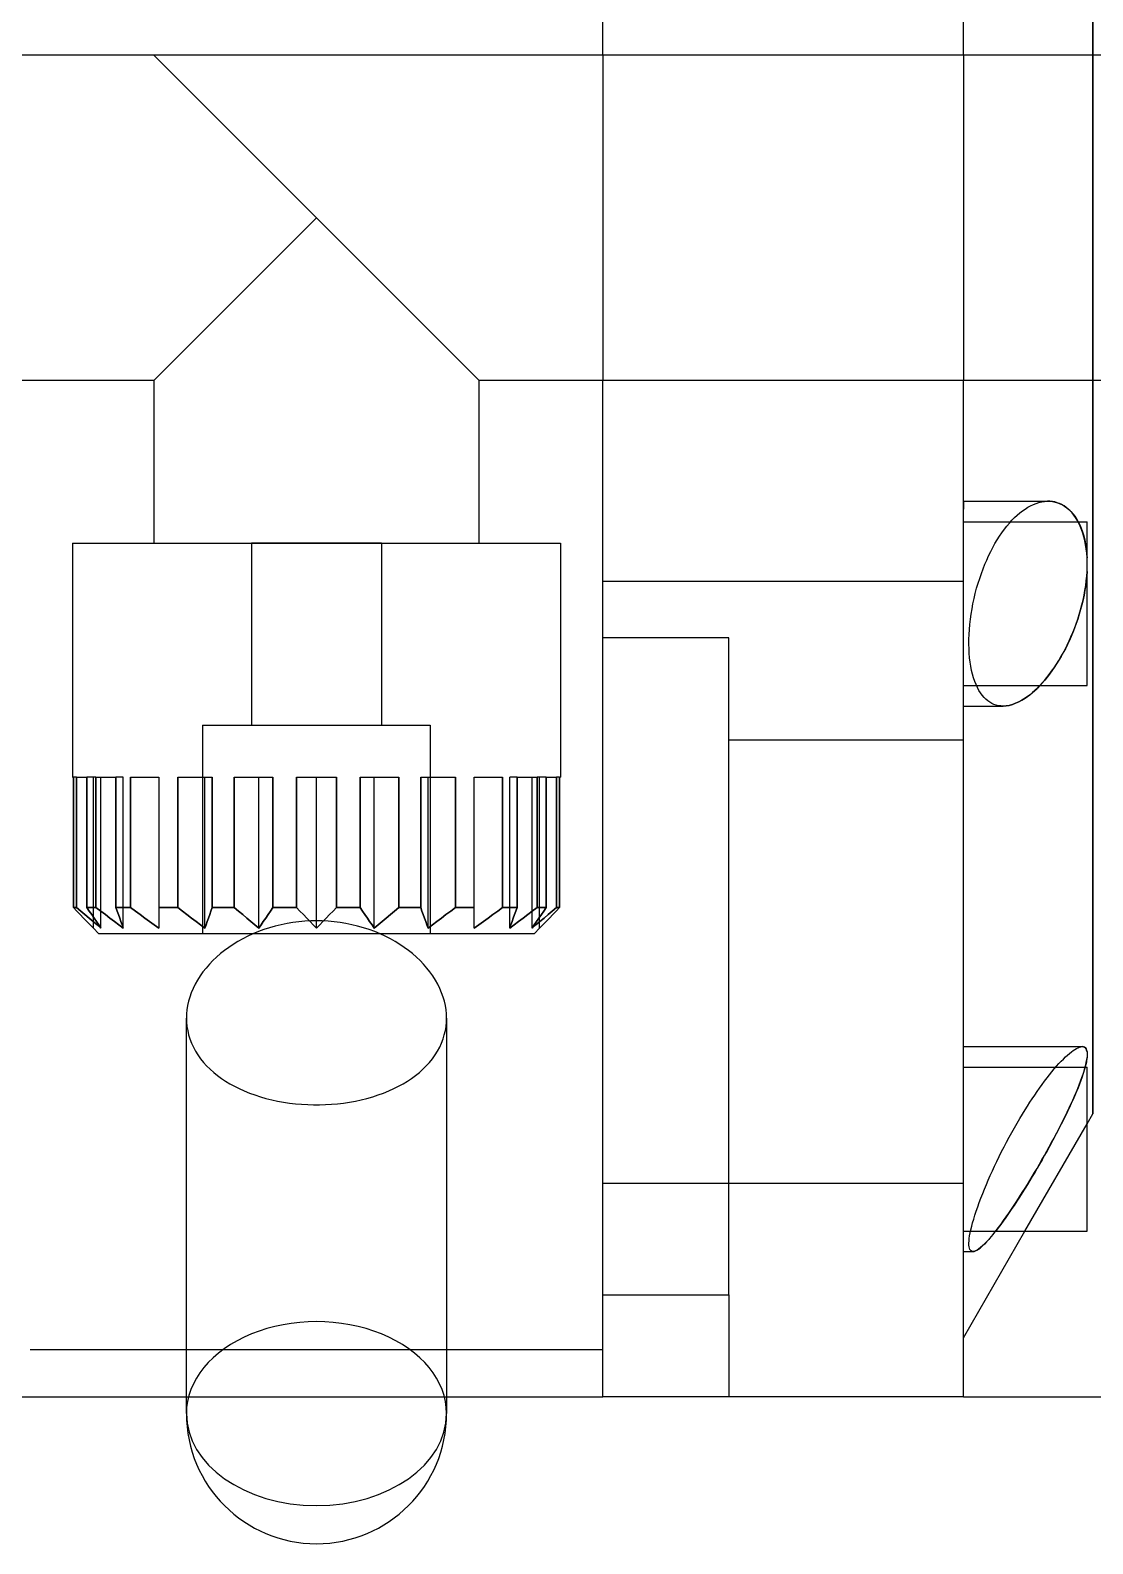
# Model space of a CAD drawing. Header units: millimetres. Extents: x -82 to 282, y -45 to 200.
# Drawn here: x 72.1 to 175.8, y -44.5 to 103.3 of the extents above; entities that cross this region are included whole.
import ezdxf

# ---------------------------------------------------------------- set-up
doc = ezdxf.new("R2010")
doc.units = ezdxf.units.MM
doc.layers.add('MAIN-1', color=7, linetype='Continuous')
doc.layers.add('MAIN-2', color=7, linetype='Continuous')

msp = doc.modelspace()

# ---------------------------------------------------------------- linework, layer by layer
at = {"layer": 'MAIN-1'}
for p, q in [((127.95, 100.81), (127.95, 200.03)), ((163.16, 100.81), (163.16, 200.03)), ((175.78, 100.81), (175.78, 172.4)), ((233.7, 100.81), (-33.67, 100.81)), ((84.14, 69.06), (100.01, 84.93)), ((100.01, 84.93), (115.89, 69.06)), ((84.14, 69.06), (-33.67, 69.06)), ((84.14, 69.06), (84.14, 53.18)), ((115.89, 53.18), (115.89, 69.06)), ((233.7, 69.06), (115.89, 69.06)), ((127.95, -30.16), (127.95, 69.06)), ((163.16, -30.16), (163.16, 69.06)), ((175.78, -2.54), (175.78, 69.06)), ((168.67, 56.13), (168.92, 56.33)), ((168.92, 56.33), (169.18, 56.51)), ((169.18, 56.51), (169.45, 56.68)), ((169.45, 56.68), (169.72, 56.83)), ((169.72, 56.83), (169.99, 56.96)), ((169.99, 56.96), (170.26, 57.06)), ((170.26, 57.06), (170.53, 57.15)), ((170.53, 57.15), (170.81, 57.21)), ((170.81, 57.21), (171.09, 57.25)), ((171.09, 57.25), (171.36, 57.27)), ((171.36, 57.27), (171.62, 57.27)), ((171.62, 57.27), (171.87, 57.24)), ((171.87, 57.24), (172.11, 57.19)), ((172.11, 57.19), (172.35, 57.12)), ((172.35, 57.12), (172.59, 57.03)), ((172.59, 57.03), (172.82, 56.91)), ((172.82, 56.91), (173.04, 56.78)), ((173.04, 56.78), (173.26, 56.63)), ((173.26, 56.63), (173.46, 56.45)), ((173.46, 56.45), (173.65, 56.26)), ((173.65, 56.26), (173.84, 56.05)), ((167.16, 54.53), (167.4, 54.85)), ((167.4, 54.85), (167.65, 55.14)), ((167.65, 55.14), (167.9, 55.42)), ((167.77, 55.27), (175.23, 55.27)), ((167.9, 55.42), (168.16, 55.67)), ((168.16, 55.67), (168.41, 55.91)), ((168.41, 55.91), (168.67, 56.13)), ((173.84, 56.05), (174.02, 55.82)), ((174.02, 55.82), (174.19, 55.56)), ((174.19, 55.56), (174.35, 55.27)), ((175.23, 54.67), (175.23, 55.27)), ((166.24, 53.13), (166.46, 53.5)), ((166.46, 53.5), (166.69, 53.86)), ((166.69, 53.86), (166.92, 54.2)), ((166.92, 54.2), (167.16, 54.53)), ((175.23, 39.27), (175.23, 54.67)), ((76.2, 53.18), (100.01, 53.18)), ((76.2, 53.18), (76.2, 30.32)), ((100.01, 53.18), (123.82, 53.18)), ((123.82, 53.18), (123.82, 30.32)), ((165.43, 51.53), (165.62, 51.95)), ((165.62, 51.95), (165.82, 52.35)), ((165.82, 52.35), (166.02, 52.74)), ((166.02, 52.74), (166.24, 53.13)), ((164.91, 50.21), (165.08, 50.67)), ((165.08, 50.67), (165.25, 51.11)), ((165.25, 51.11), (165.43, 51.53)), ((164.32, 48.27), (164.45, 48.77)), ((164.45, 48.77), (164.6, 49.26)), ((164.6, 49.26), (164.75, 49.74)), ((164.75, 49.74), (164.91, 50.21)), ((164.09, 47.26), (164.2, 47.77)), ((164.2, 47.77), (164.32, 48.27)), ((163.85, 45.74), (163.92, 46.24)), ((163.92, 46.24), (164, 46.75)), ((164, 46.75), (164.09, 47.26)), ((163.72, 44.26), (163.75, 44.74)), ((163.75, 44.74), (163.79, 45.24)), ((163.79, 45.24), (163.85, 45.74)), ((163.7, 43.79), (163.72, 44.26)), ((163.7, 43.32), (163.7, 43.79)), ((163.71, 42.87), (163.7, 43.32)), ((163.73, 42.43), (163.71, 42.87)), ((163.77, 41.99), (163.73, 42.43)), ((163.82, 41.57), (163.77, 41.99)), ((163.88, 41.16), (163.82, 41.57)), ((163.96, 40.76), (163.88, 41.16)), ((164.05, 40.38), (163.96, 40.76)), ((164.15, 40.02), (164.05, 40.38)), ((164.26, 39.68), (164.15, 40.02)), ((164.39, 39.37), (164.26, 39.68)), ((164.53, 39.07), (164.39, 39.37)), ((164.43, 39.27), (175.23, 39.27)), ((164.68, 38.8), (164.53, 39.07)), ((164.83, 38.55), (164.68, 38.8)), ((165, 38.32), (164.83, 38.55)), ((169.89, 38.58), (169.66, 38.38)), ((170.13, 38.79), (169.89, 38.58)), ((170.38, 39.02), (170.13, 38.79)), ((170.62, 39.27), (170.38, 39.02)), ((165.17, 38.12), (165, 38.32)), ((165.35, 37.94), (165.17, 38.12)), ((165.53, 37.78), (165.35, 37.94)), ((165.73, 37.65), (165.53, 37.78)), ((165.93, 37.53), (165.73, 37.65)), ((166.14, 37.44), (165.93, 37.53)), ((166.35, 37.37), (166.14, 37.44)), ((166.58, 37.31), (166.35, 37.37)), ((166.81, 37.28), (166.58, 37.31)), ((167.05, 37.27), (166.81, 37.28)), ((167.34, 37.29), (167.05, 37.27)), ((167.64, 37.34), (167.34, 37.29)), ((167.94, 37.42), (167.64, 37.34)), ((168.25, 37.54), (167.94, 37.42)), ((168.56, 37.68), (168.25, 37.54)), ((168.87, 37.84), (168.56, 37.68)), ((169.18, 38.03), (168.87, 37.84)), ((169.42, 38.2), (169.18, 38.03)), ((169.66, 38.38), (169.42, 38.2)), ((76.2, 30.32), (76.28, 30.32)), ((76.28, 30.32), (76.28, 17.62)), ((76.58, 17.62), (76.58, 30.32)), ((76.58, 30.32), (77.59, 30.32)), ((77.59, 30.32), (77.59, 17.62)), ((78.48, 17.62), (78.48, 30.32)), ((78.48, 30.32), (80.44, 30.32)), ((80.44, 30.32), (80.44, 17.62)), ((81.85, 17.62), (81.85, 30.32)), ((81.85, 30.32), (84.61, 30.32)), ((84.61, 30.32), (84.61, 17.62)), ((86.46, 17.62), (86.46, 30.32)), ((86.46, 30.32), (89.84, 30.32)), ((89.12, 15.59), (89.12, 30.32)), ((89.84, 30.32), (89.84, 17.62)), ((91.98, 17.62), (91.98, 30.32)), ((91.98, 30.32), (95.76, 30.32)), ((94.38, 15.59), (94.38, 30.32)), ((95.76, 30.32), (95.76, 17.62)), ((98.06, 17.62), (98.06, 30.32)), ((98.06, 30.32), (100.01, 30.32)), ((100.01, 30.32), (101.96, 30.32)), ((100.01, 15.59), (100.01, 30.32)), ((101.96, 30.32), (101.96, 17.62)), ((104.27, 17.62), (104.27, 30.32)), ((104.27, 30.32), (108.04, 30.32)), ((105.65, 15.59), (105.65, 30.32)), ((108.04, 30.32), (108.04, 17.62)), ((110.19, 17.62), (110.19, 30.32)), ((110.19, 30.32), (113.57, 30.32)), ((110.9, 15.59), (110.9, 30.32)), ((113.57, 30.32), (113.57, 17.62)), ((115.41, 17.62), (115.41, 30.32)), ((115.41, 30.32), (118.17, 30.32)), ((118.17, 30.32), (118.17, 17.62)), ((119.59, 17.62), (119.59, 30.32)), ((119.59, 30.32), (121.54, 30.32)), ((121.54, 30.32), (121.54, 17.62)), ((122.43, 17.62), (122.43, 30.32)), ((122.43, 30.32), (123.44, 30.32)), ((123.44, 30.32), (123.44, 17.62)), ((123.74, 17.62), (123.74, 30.32)), ((123.74, 30.32), (123.82, 30.32)), ((76.28, 17.62), (76.58, 17.62)), ((76.28, 17.62), (76.62, 17.26)), ((76.62, 17.26), (76.28, 17.62)), ((77, 17.26), (76.58, 17.62)), ((76.62, 17.26), (76.95, 16.91)), ((76.95, 16.91), (76.62, 17.26)), ((76.95, 16.91), (77.28, 16.56)), ((77.28, 16.56), (76.95, 16.91)), ((77.4, 16.91), (77, 17.26)), ((77.28, 16.56), (77.6, 16.23)), ((77.6, 16.23), (77.28, 16.56)), ((77.81, 16.56), (77.4, 16.91)), ((77.59, 17.62), (78.48, 17.62)), ((77.59, 17.62), (77.83, 17.26)), ((78.2, 16.23), (77.81, 16.56)), ((77.83, 17.26), (78.07, 16.91)), ((78.07, 16.91), (78.3, 16.56)), ((78.3, 16.56), (78.53, 16.23)), ((78.95, 17.26), (78.48, 17.62)), ((79.4, 16.91), (78.95, 17.26)), ((79.85, 16.56), (79.4, 16.91)), ((80.29, 16.23), (79.85, 16.56)), ((80.44, 17.62), (81.85, 17.62)), ((80.44, 17.62), (80.56, 17.26)), ((80.56, 17.26), (80.68, 16.91)), ((80.68, 16.91), (80.8, 16.56)), ((80.8, 16.56), (80.92, 16.23)), ((82.33, 17.26), (81.85, 17.62)), ((82.8, 16.91), (82.33, 17.26)), ((83.26, 16.56), (82.8, 16.91)), ((83.72, 16.23), (83.26, 16.56)), ((84.61, 17.62), (86.46, 17.62)), ((84.61, 17.62), (84.61, 17.26)), ((84.61, 17.26), (84.61, 16.91)), ((84.61, 16.91), (84.61, 16.56)), ((84.61, 16.56), (84.61, 16.23)), ((86.92, 17.26), (86.46, 17.62)), ((87.37, 16.91), (86.92, 17.26)), ((87.82, 16.56), (87.37, 16.91)), ((88.26, 16.23), (87.82, 16.56)), ((89.47, 16.56), (89.35, 16.23)), ((89.59, 16.91), (89.47, 16.56)), ((89.71, 17.26), (89.59, 16.91)), ((89.84, 17.62), (89.71, 17.26)), ((89.84, 17.62), (91.98, 17.62)), ((92.4, 17.26), (91.98, 17.62)), ((92.81, 16.91), (92.4, 17.26)), ((93.21, 16.56), (92.81, 16.91)), ((93.6, 16.23), (93.21, 16.56)), ((95.05, 16.56), (94.82, 16.23)), ((95.28, 16.91), (95.05, 16.56)), ((95.52, 17.26), (95.28, 16.91)), ((95.76, 17.62), (95.52, 17.26)), ((95.76, 17.62), (98.06, 17.62)), ((98.4, 17.26), (98.06, 17.62)), ((98.73, 16.91), (98.4, 17.26)), ((99.06, 16.56), (98.73, 16.91)), ((99.38, 16.23), (99.06, 16.56)), ((100.97, 16.56), (100.64, 16.23)), ((101.29, 16.91), (100.97, 16.56)), ((101.63, 17.26), (101.29, 16.91)), ((101.96, 17.62), (101.63, 17.26)), ((101.96, 17.62), (104.27, 17.62)), ((104.51, 17.26), (104.27, 17.62)), ((104.74, 16.91), (104.51, 17.26)), ((104.98, 16.56), (104.74, 16.91)), ((105.2, 16.23), (104.98, 16.56)), ((106.82, 16.56), (106.42, 16.23)), ((107.22, 16.91), (106.82, 16.56)), ((107.63, 17.26), (107.22, 16.91)), ((108.04, 17.62), (107.63, 17.26)), ((108.04, 17.62), (110.19, 17.62)), ((110.31, 17.26), (110.19, 17.62)), ((110.43, 16.91), (110.31, 17.26)), ((110.55, 16.56), (110.43, 16.91)), ((110.67, 16.23), (110.55, 16.56)), ((112.21, 16.56), (111.77, 16.23)), ((112.65, 16.91), (112.21, 16.56)), ((113.11, 17.26), (112.65, 16.91)), ((113.57, 17.62), (113.11, 17.26)), ((113.57, 17.62), (115.41, 17.62)), ((115.41, 17.26), (115.41, 17.62)), ((115.41, 16.91), (115.41, 17.26)), ((115.41, 16.56), (115.41, 16.91)), ((115.41, 16.23), (115.41, 16.56)), ((116.76, 16.56), (116.31, 16.23)), ((117.23, 16.91), (116.76, 16.56)), ((117.7, 17.26), (117.23, 16.91)), ((118.17, 17.62), (117.7, 17.26)), ((118.17, 17.62), (119.59, 17.62)), ((119.11, 16.23), (119.22, 16.56)), ((119.22, 16.56), (119.34, 16.91)), ((119.34, 16.91), (119.47, 17.26)), ((119.47, 17.26), (119.59, 17.62)), ((120.18, 16.56), (119.74, 16.23)), ((120.63, 16.91), (120.18, 16.56)), ((121.08, 17.26), (120.63, 16.91)), ((121.54, 17.62), (121.08, 17.26)), ((121.5, 16.23), (121.73, 16.56)), ((121.54, 17.62), (122.43, 17.62)), ((121.73, 16.56), (121.96, 16.91)), ((122.22, 16.56), (121.82, 16.23)), ((121.96, 16.91), (122.19, 17.26)), ((122.19, 17.26), (122.43, 17.62)), ((122.62, 16.91), (122.22, 16.56)), ((122.75, 16.56), (122.42, 16.23)), ((122.42, 16.23), (122.75, 16.56)), ((123.03, 17.26), (122.62, 16.91)), ((123.07, 16.91), (122.75, 16.56)), ((122.75, 16.56), (123.07, 16.91)), ((123.44, 17.62), (123.03, 17.26)), ((123.41, 17.26), (123.07, 16.91)), ((123.07, 16.91), (123.41, 17.26)), ((123.74, 17.62), (123.41, 17.26)), ((123.41, 17.26), (123.74, 17.62)), ((123.44, 17.62), (123.74, 17.62)), ((77.6, 16.23), (77.92, 15.9)), ((77.92, 15.9), (77.6, 16.23)), ((77.92, 15.9), (78.23, 15.59)), ((78.23, 15.59), (77.92, 15.9)), ((78.59, 15.9), (78.2, 16.23)), ((78.23, 15.59), (78.74, 15.08)), ((78.53, 16.23), (78.75, 15.9)), ((78.97, 15.59), (78.59, 15.9)), ((78.74, 15.08), (100.01, 15.08)), ((78.75, 15.9), (78.97, 15.59)), ((80.72, 15.9), (80.29, 16.23)), ((81.15, 15.59), (80.72, 15.9)), ((80.92, 16.23), (81.04, 15.9)), ((81.04, 15.9), (81.15, 15.59)), ((84.17, 15.9), (83.72, 16.23)), ((84.61, 15.59), (84.17, 15.9)), ((84.61, 16.23), (84.61, 15.9)), ((84.61, 15.9), (84.61, 15.59)), ((88.69, 15.9), (88.26, 16.23)), ((89.12, 15.59), (88.69, 15.9)), ((89.24, 15.9), (89.12, 15.59)), ((89.35, 16.23), (89.24, 15.9)), ((93.99, 15.9), (93.6, 16.23)), ((94.38, 15.59), (93.99, 15.9)), ((94.6, 15.9), (94.38, 15.59)), ((94.82, 16.23), (94.6, 15.9)), ((99.7, 15.9), (99.38, 16.23)), ((100.01, 15.59), (99.7, 15.9)), ((100.33, 15.9), (100.01, 15.59)), ((100.01, 15.08), (121.28, 15.08)), ((100.64, 16.23), (100.33, 15.9)), ((105.43, 15.9), (105.2, 16.23)), ((105.65, 15.59), (105.43, 15.9)), ((106.03, 15.9), (105.65, 15.59)), ((106.42, 16.23), (106.03, 15.9)), ((110.79, 15.9), (110.67, 16.23)), ((110.9, 15.59), (110.79, 15.9)), ((111.33, 15.9), (110.9, 15.59)), ((111.77, 16.23), (111.33, 15.9)), ((115.41, 15.9), (115.41, 16.23)), ((115.86, 15.9), (115.41, 15.59)), ((115.41, 15.59), (115.41, 15.9)), ((116.31, 16.23), (115.86, 15.9)), ((119.3, 15.9), (118.87, 15.59)), ((118.87, 15.59), (118.99, 15.9)), ((118.99, 15.9), (119.11, 16.23)), ((119.74, 16.23), (119.3, 15.9)), ((121.43, 15.9), (121.05, 15.59)), ((121.05, 15.59), (121.27, 15.9)), ((121.27, 15.9), (121.5, 16.23)), ((121.79, 15.59), (121.28, 15.08)), ((121.82, 16.23), (121.43, 15.9)), ((122.11, 15.9), (121.79, 15.59)), ((121.79, 15.59), (122.11, 15.9)), ((122.42, 16.23), (122.11, 15.9)), ((122.11, 15.9), (122.42, 16.23)), ((172.92, 2.81), (173.13, 3.01)), ((173.13, 3.01), (173.32, 3.19)), ((173.32, 3.19), (173.51, 3.36)), ((173.51, 3.36), (173.7, 3.5)), ((173.7, 3.5), (173.87, 3.63)), ((173.87, 3.63), (174.04, 3.74)), ((174.04, 3.74), (174.2, 3.84)), ((174.2, 3.84), (174.35, 3.91)), ((174.35, 3.91), (174.5, 3.97)), ((174.5, 3.97), (174.63, 4.01)), ((174.63, 4.01), (174.76, 4.02)), ((174.76, 4.02), (174.88, 4)), ((174.88, 4), (174.98, 3.96)), ((174.98, 3.96), (175.07, 3.89)), ((175.07, 3.89), (175.14, 3.79)), ((175.14, 3.79), (175.19, 3.66)), ((175.19, 3.66), (175.23, 3.51)), ((175.23, 3.51), (175.23, 2.96)), ((171.56, 1.27), (171.8, 1.56)), ((171.8, 1.56), (172.03, 1.84)), ((172.03, 1.84), (172.26, 2.11)), ((172.18, 2.02), (175.23, 2.02)), ((172.26, 2.11), (172.49, 2.36)), ((172.49, 2.36), (172.71, 2.59)), ((172.71, 2.59), (172.92, 2.81)), ((175.09, 2.19), (175.04, 2.02)), ((175.13, 2.36), (175.09, 2.19)), ((175.16, 2.52), (175.13, 2.36)), ((175.19, 2.67), (175.16, 2.52)), ((175.21, 2.82), (175.19, 2.67)), ((175.23, 2.95), (175.21, 2.82)), ((175.23, -2.92), (175.23, 2.02)), ((170.6, -0.02), (170.84, 0.32)), ((170.84, 0.32), (171.08, 0.65)), ((171.08, 0.65), (171.32, 0.96)), ((171.32, 0.96), (171.56, 1.27)), ((169.41, -1.78), (169.65, -1.41)), ((169.65, -1.41), (169.88, -1.06)), ((169.88, -1.06), (170.12, -0.71)), ((170.12, -0.71), (170.36, -0.36)), ((170.36, -0.36), (170.6, -0.02)), ((168.66, -3.01), (168.92, -2.58)), ((168.92, -2.58), (169.18, -2.16)), ((169.18, -2.16), (169.41, -1.78)), ((175.23, -3.5), (175.78, -2.54)), ((175.23, -13.98), (175.23, -2.92)), ((167.63, -4.82), (167.89, -4.36)), ((167.89, -4.36), (168.14, -3.9)), ((168.14, -3.9), (168.4, -3.45)), ((168.4, -3.45), (168.66, -3.01)), ((166.89, -6.23), (167.13, -5.76)), ((167.13, -5.76), (167.38, -5.29)), ((167.38, -5.29), (167.63, -4.82)), ((166.21, -7.64), (166.43, -7.18)), ((166.43, -7.18), (166.66, -6.7)), ((166.66, -6.7), (166.89, -6.23)), ((165.59, -9.01), (165.78, -8.56)), ((165.78, -8.56), (165.99, -8.11)), ((165.99, -8.11), (166.21, -7.64)), ((164.87, -10.76), (165.04, -10.33)), ((165.04, -10.33), (165.22, -9.89)), ((165.22, -9.89), (165.4, -9.45)), ((165.4, -9.45), (165.59, -9.01)), ((164.42, -12.03), (164.56, -11.62)), ((164.56, -11.62), (164.71, -11.19)), ((164.71, -11.19), (164.87, -10.76)), ((163.97, -13.52), (164.06, -13.17)), ((164.06, -13.17), (164.17, -12.81)), ((164.17, -12.81), (164.29, -12.42)), ((164.29, -12.42), (164.42, -12.03)), ((163.16, -24.41), (169.17, -13.98)), ((163.71, -14.94), (163.73, -14.71)), ((163.73, -14.71), (163.77, -14.44)), ((163.77, -14.44), (163.82, -14.16)), ((163.82, -14.16), (163.89, -13.85)), ((163.86, -13.98), (175.23, -13.98)), ((163.89, -13.85), (163.97, -13.52)), ((165.85, -14.56), (165.63, -14.82)), ((166.08, -14.28), (165.85, -14.56)), ((166.32, -13.98), (166.08, -14.28)), ((163.7, -15.16), (163.71, -14.94)), ((163.7, -15.35), (163.7, -15.16)), ((163.71, -15.51), (163.7, -15.35)), ((163.74, -15.65), (163.71, -15.51)), ((163.79, -15.77), (163.74, -15.65)), ((163.84, -15.86), (163.79, -15.77)), ((163.92, -15.93), (163.84, -15.86)), ((164, -15.97), (163.92, -15.93)), ((164.1, -15.98), (164, -15.97)), ((164.22, -15.97), (164.1, -15.98)), ((164.35, -15.92), (164.22, -15.97)), ((164.51, -15.84), (164.35, -15.92)), ((164.67, -15.73), (164.51, -15.84)), ((164.84, -15.6), (164.67, -15.73)), ((165.03, -15.44), (164.84, -15.6)), ((165.22, -15.25), (165.03, -15.44)), ((165.42, -15.05), (165.22, -15.25)), ((165.63, -14.82), (165.42, -15.05)), ((72.07, -25.56), (127.95, -25.56)), ((87.31, -31.81), (87.31, -25.56)), ((112.71, -25.56), (112.71, -31.81)), ((36.87, -30.16), (72.07, -30.16)), ((72.07, -30.16), (87.31, -30.16)), ((112.71, -30.16), (127.95, -30.16)), ((163.16, -30.16), (127.95, -30.16)), ((163.16, -30.16), (236.54, -30.16))]:
    msp.add_line(p, q, dxfattribs=at)
msp.add_arc((100.01, -31.81), 12.7, 180, 0, dxfattribs=at)
msp.add_ellipse((100.01, -31.81), major_axis=(12.7, 0), ratio=0.707107, start_param=3.141593, end_param=6.283185, dxfattribs=at)
at = {"layer": 'MAIN-2'}
for p, q in [((175.78, 172.4), (175.78, 84.93)), ((115.89, 69.06), (84.14, 100.81)), ((115.89, 69.06), (84.14, 100.81)), ((127.95, 100.81), (127.95, 84.93)), ((163.16, 100.81), (163.16, 84.93)), ((175.78, 84.93), (175.78, 100.81)), ((100.01, 84.93), (84.14, 69.06)), ((84.14, 69.06), (100.01, 84.93)), ((100.01, 84.93), (84.14, 69.06)), ((100.01, 84.93), (115.89, 69.06)), ((127.95, 84.93), (127.95, 69.06)), ((163.16, 84.93), (163.16, 69.06)), ((175.78, 84.93), (175.78, -2.54)), ((175.78, 69.06), (175.78, 84.93)), ((163.16, 57.27), (163.16, 56.51)), ((163.16, 57.27), (171.42, 57.27)), ((163.16, 57.27), (171.42, 57.27)), ((163.16, 37.27), (163.16, 56.51)), ((171.61, 57.27), (171.36, 57.27)), ((171.85, 57.24), (171.61, 57.27)), ((172.09, 57.2), (171.85, 57.24)), ((172.32, 57.13), (172.09, 57.2)), ((172.55, 57.05), (172.32, 57.13)), ((172.77, 56.94), (172.55, 57.05)), ((172.99, 56.82), (172.77, 56.94)), ((173.19, 56.67), (172.99, 56.82)), ((173.39, 56.51), (173.19, 56.67)), ((173.58, 56.34), (173.39, 56.51)), ((173.77, 56.14), (173.58, 56.34)), ((163.16, 55.27), (167.77, 55.27)), ((173.94, 55.92), (173.77, 56.14)), ((174.11, 55.68), (173.94, 55.92)), ((174.27, 55.42), (174.11, 55.68)), ((174.42, 55.14), (174.27, 55.42)), ((174.35, 55.27), (174.51, 54.96)), ((174.57, 54.83), (174.42, 55.14)), ((174.51, 54.96), (174.65, 54.63)), ((174.7, 54.51), (174.57, 54.83)), ((174.65, 54.63), (174.78, 54.27)), ((174.82, 54.16), (174.7, 54.51)), ((174.78, 54.27), (174.9, 53.89)), ((174.92, 53.8), (174.82, 54.16)), ((174.9, 53.89), (175, 53.5)), ((175.01, 53.41), (174.92, 53.8)), ((175, 53.5), (175.08, 53.08)), ((175.09, 53.02), (175.01, 53.41)), ((76.2, 53.18), (76.2, 30.32)), ((100.01, 53.18), (93.66, 53.18)), ((93.66, 53.18), (93.66, 35.4)), ((93.66, 53.18), (93.66, 35.4)), ((106.36, 53.18), (100.01, 53.18)), ((106.36, 53.18), (106.36, 35.4)), ((106.36, 53.18), (106.36, 35.4)), ((123.82, 53.18), (123.82, 30.32)), ((175.08, 53.08), (175.15, 52.65)), ((175.15, 52.61), (175.09, 53.02)), ((175.15, 52.65), (175.19, 52.21)), ((175.2, 52.19), (175.15, 52.61)), ((175.19, 52.21), (175.23, 51.76)), ((175.23, 51.76), (175.2, 52.19)), ((175.2, 49.97), (175.23, 50.42)), ((175.23, 50.42), (175.2, 49.97)), ((127.95, 49.47), (163.16, 49.47)), ((175.1, 49.05), (175.02, 48.58)), ((175.02, 48.57), (175.1, 49.04)), ((175.15, 49.52), (175.1, 49.05)), ((175.1, 49.04), (175.15, 49.51)), ((175.15, 49.51), (175.2, 49.97)), ((175.2, 49.97), (175.15, 49.52)), ((174.72, 47.14), (174.84, 47.62)), ((174.84, 47.63), (174.73, 47.16)), ((174.94, 48.11), (174.84, 47.63)), ((174.84, 47.62), (174.94, 48.09)), ((175.02, 48.58), (174.94, 48.11)), ((174.94, 48.09), (175.02, 48.57)), ((174.32, 45.75), (174.46, 46.21)), ((174.47, 46.23), (174.33, 45.77)), ((174.46, 46.21), (174.6, 46.67)), ((174.6, 46.69), (174.47, 46.23)), ((174.73, 47.16), (174.6, 46.69)), ((174.6, 46.67), (174.72, 47.14)), ((173.66, 44.03), (173.83, 44.44)), ((173.85, 44.47), (173.67, 44.06)), ((173.83, 44.44), (174, 44.86)), ((174.01, 44.89), (173.85, 44.47)), ((174, 44.86), (174.16, 45.3)), ((174.17, 45.33), (174.01, 44.89)), ((174.16, 45.3), (174.32, 45.75)), ((174.33, 45.77), (174.17, 45.33)), ((140.27, 43.93), (127.95, 43.93)), ((140.27, -20.21), (140.27, 43.93)), ((173.11, 42.87), (172.91, 42.49)), ((173.09, 42.84), (173.29, 43.23)), ((173.31, 43.27), (173.11, 42.87)), ((173.29, 43.23), (173.48, 43.63)), ((173.5, 43.66), (173.31, 43.27)), ((173.48, 43.63), (173.66, 44.03)), ((173.67, 44.06), (173.5, 43.66)), ((172.26, 41.39), (172.03, 41.05)), ((172.23, 41.35), (172.46, 41.71)), ((172.48, 41.75), (172.26, 41.39)), ((172.46, 41.71), (172.68, 42.08)), ((172.7, 42.11), (172.48, 41.75)), ((172.68, 42.08), (172.89, 42.45)), ((172.91, 42.49), (172.7, 42.11)), ((172.89, 42.45), (173.09, 42.84)), ((171.06, 39.77), (171.3, 40.05)), ((171.33, 40.09), (171.1, 39.8)), ((171.3, 40.05), (171.54, 40.36)), ((171.57, 40.4), (171.33, 40.09)), ((171.54, 40.36), (171.77, 40.67)), ((171.8, 40.71), (171.57, 40.4)), ((171.77, 40.67), (172.01, 41.01)), ((172.03, 41.05), (171.8, 40.71)), ((172.01, 41.01), (172.23, 41.35)), ((163.16, 39.27), (164.43, 39.27)), ((169.65, 38.37), (169.88, 38.56)), ((169.88, 38.56), (170.11, 38.77)), ((170.11, 38.77), (170.35, 38.99)), ((170.35, 38.99), (170.58, 39.24)), ((170.58, 39.24), (170.82, 39.49)), ((170.86, 39.53), (170.62, 39.27)), ((170.82, 39.49), (171.06, 39.77)), ((171.1, 39.8), (170.86, 39.53)), ((163.16, 37.27), (167.02, 37.27)), ((163.16, 37.27), (167.02, 37.27)), ((167.05, 37.27), (167.34, 37.29)), ((167.34, 37.29), (167.64, 37.34)), ((167.64, 37.34), (167.94, 37.42)), ((167.94, 37.42), (168.25, 37.54)), ((168.25, 37.54), (168.56, 37.68)), ((168.56, 37.68), (168.87, 37.84)), ((168.87, 37.84), (169.18, 38.03)), ((169.18, 38.03), (169.41, 38.2)), ((169.41, 38.2), (169.65, 38.37)), ((88.9, 35.4), (100.01, 35.4)), ((88.9, 35.4), (88.9, 15.08)), ((88.9, 35.4), (88.9, 15.08)), ((100.01, 35.4), (111.12, 35.4)), ((111.12, 35.4), (111.12, 15.08)), ((111.12, 35.4), (111.12, 15.08)), ((140.27, 33.97), (163.16, 33.97)), ((76.58, 30.32), (76.28, 30.32)), ((76.28, 17.62), (76.28, 30.32)), ((76.28, 30.32), (76.28, 17.62)), ((76.58, 30.32), (76.58, 17.62)), ((76.58, 30.32), (76.58, 17.62)), ((76.58, 17.62), (76.58, 30.32)), ((78.48, 30.32), (77.59, 30.32)), ((77.59, 17.62), (77.59, 30.32)), ((77.59, 30.32), (77.59, 17.62)), ((78.23, 15.59), (78.23, 30.32)), ((78.23, 15.59), (78.23, 30.32)), ((78.48, 30.32), (78.48, 17.62)), ((78.48, 30.32), (78.48, 17.62)), ((78.48, 17.62), (78.48, 30.32)), ((78.97, 15.59), (78.97, 30.32)), ((78.97, 15.59), (78.97, 30.32)), ((78.97, 15.59), (78.97, 30.32)), ((78.97, 15.59), (78.97, 30.32)), ((81.15, 30.32), (80.44, 30.32)), ((80.44, 17.62), (80.44, 30.32)), ((80.44, 30.32), (80.44, 17.62)), ((81.15, 15.59), (81.15, 30.32)), ((81.15, 15.59), (81.15, 30.32)), ((81.15, 15.59), (81.15, 30.32)), ((81.15, 15.59), (81.15, 30.32)), ((81.85, 30.32), (81.85, 17.62)), ((81.85, 30.32), (81.85, 17.62)), ((81.85, 17.62), (81.85, 30.32)), ((84.61, 30.32), (84.61, 30.32)), ((84.61, 30.32), (84.61, 30.32)), ((84.61, 30.32), (84.61, 30.32)), ((84.61, 30.32), (84.61, 30.32)), ((86.46, 30.32), (86.46, 17.62)), ((86.46, 30.32), (86.46, 17.62)), ((86.46, 17.62), (86.46, 30.32)), ((89.12, 15.59), (89.12, 30.32)), ((89.12, 15.59), (89.12, 30.32)), ((89.12, 15.59), (89.12, 30.32)), ((89.84, 17.62), (89.84, 30.32)), ((89.84, 17.62), (89.84, 30.32)), ((89.84, 30.32), (89.84, 17.62)), ((91.98, 30.32), (91.98, 17.62)), ((91.98, 30.32), (91.98, 17.62)), ((91.98, 17.62), (91.98, 30.32)), ((94.38, 15.59), (94.38, 30.32)), ((94.38, 15.59), (94.38, 30.32)), ((94.38, 15.59), (94.38, 30.32)), ((95.76, 17.62), (95.76, 30.32)), ((95.76, 17.62), (95.76, 30.32)), ((95.76, 30.32), (95.76, 17.62)), ((98.06, 30.32), (98.06, 17.62)), ((98.06, 30.32), (98.06, 17.62)), ((98.06, 17.62), (98.06, 30.32)), ((100.01, 15.59), (100.01, 30.32)), ((100.01, 15.59), (100.01, 30.32)), ((100.01, 15.59), (100.01, 30.32)), ((101.96, 30.32), (101.96, 17.62)), ((101.96, 17.62), (101.96, 30.32)), ((101.96, 17.62), (101.96, 30.32)), ((104.27, 17.62), (104.27, 30.32)), ((104.27, 30.32), (104.27, 17.62)), ((104.27, 30.32), (104.27, 17.62)), ((105.65, 15.59), (105.65, 30.32)), ((105.65, 15.59), (105.65, 30.32)), ((105.65, 15.59), (105.65, 30.32)), ((108.04, 30.32), (108.04, 17.62)), ((108.04, 17.62), (108.04, 30.32)), ((108.04, 17.62), (108.04, 30.32)), ((110.19, 17.62), (110.19, 30.32)), ((110.19, 30.32), (110.19, 17.62)), ((110.19, 30.32), (110.19, 17.62)), ((110.9, 15.59), (110.9, 30.32)), ((110.9, 15.59), (110.9, 30.32)), ((110.9, 15.59), (110.9, 30.32)), ((113.57, 30.32), (113.57, 17.62)), ((113.57, 17.62), (113.57, 30.32)), ((113.57, 17.62), (113.57, 30.32)), ((115.41, 30.32), (115.41, 30.32)), ((115.41, 30.32), (115.41, 30.32)), ((115.41, 30.32), (115.41, 30.32)), ((115.41, 30.32), (115.41, 30.32)), ((118.17, 30.32), (118.17, 17.62)), ((118.17, 17.62), (118.17, 30.32)), ((118.17, 17.62), (118.17, 30.32)), ((118.87, 15.59), (118.87, 30.32)), ((119.59, 30.32), (118.87, 30.32)), ((118.87, 15.59), (118.87, 30.32)), ((118.87, 15.59), (118.87, 30.32)), ((118.87, 15.59), (118.87, 30.32)), ((119.59, 17.62), (119.59, 30.32)), ((119.59, 30.32), (119.59, 17.62)), ((121.05, 15.59), (121.05, 30.32)), ((121.05, 15.59), (121.05, 30.32)), ((121.05, 15.59), (121.05, 30.32)), ((121.05, 15.59), (121.05, 30.32)), ((121.54, 30.32), (121.54, 17.62)), ((121.54, 17.62), (121.54, 30.32)), ((121.54, 17.62), (121.54, 30.32)), ((122.43, 30.32), (121.54, 30.32)), ((121.79, 15.59), (121.79, 30.32)), ((121.79, 15.59), (121.79, 30.32)), ((122.43, 17.62), (122.43, 30.32)), ((122.43, 30.32), (122.43, 17.62)), ((123.44, 30.32), (123.44, 17.62)), ((123.44, 17.62), (123.44, 30.32)), ((123.44, 17.62), (123.44, 30.32)), ((123.74, 30.32), (123.44, 30.32)), ((123.74, 17.62), (123.74, 30.32)), ((123.74, 30.32), (123.74, 17.62)), ((76.58, 17.62), (76.28, 17.62)), ((76.28, 17.62), (76.58, 17.62)), ((76.28, 17.62), (76.62, 17.26)), ((76.62, 17.26), (76.28, 17.62)), ((76.58, 17.62), (76.28, 17.62)), ((76.58, 17.62), (77, 17.26)), ((77, 17.26), (76.58, 17.62)), ((76.58, 17.62), (77, 17.26)), ((76.62, 17.26), (76.95, 16.91)), ((76.95, 16.91), (76.62, 17.26)), ((76.95, 16.91), (77.28, 16.56)), ((77.28, 16.56), (76.95, 16.91)), ((77, 17.26), (77.4, 16.91)), ((77.4, 16.91), (77, 17.26)), ((77, 17.26), (77.4, 16.91)), ((77.28, 16.56), (77.6, 16.23)), ((77.6, 16.23), (77.28, 16.56)), ((77.4, 16.91), (77.81, 16.56)), ((77.81, 16.56), (77.4, 16.91)), ((77.4, 16.91), (77.81, 16.56)), ((78.48, 17.62), (77.59, 17.62)), ((77.59, 17.62), (78.48, 17.62)), ((77.59, 17.62), (77.83, 17.26)), ((77.83, 17.26), (77.59, 17.62)), ((78.48, 17.62), (77.59, 17.62)), ((77.81, 16.56), (78.2, 16.23)), ((78.2, 16.23), (77.81, 16.56)), ((77.81, 16.56), (78.2, 16.23)), ((77.83, 17.26), (78.07, 16.91)), ((78.07, 16.91), (77.83, 17.26)), ((78.07, 16.91), (78.3, 16.56)), ((78.3, 16.56), (78.07, 16.91)), ((78.3, 16.56), (78.53, 16.23)), ((78.53, 16.23), (78.3, 16.56)), ((78.48, 17.62), (78.95, 17.26)), ((78.95, 17.26), (78.48, 17.62)), ((78.48, 17.62), (78.95, 17.26)), ((78.95, 17.26), (79.4, 16.91)), ((79.4, 16.91), (78.95, 17.26)), ((78.95, 17.26), (79.4, 16.91)), ((79.4, 16.91), (79.85, 16.56)), ((79.85, 16.56), (79.4, 16.91)), ((79.4, 16.91), (79.85, 16.56)), ((79.85, 16.56), (80.29, 16.23)), ((80.29, 16.23), (79.85, 16.56)), ((79.85, 16.56), (80.29, 16.23)), ((81.85, 17.62), (80.44, 17.62)), ((80.44, 17.62), (81.85, 17.62)), ((80.44, 17.62), (80.56, 17.26)), ((80.56, 17.26), (80.44, 17.62)), ((81.85, 17.62), (80.44, 17.62)), ((80.56, 17.26), (80.68, 16.91)), ((80.68, 16.91), (80.56, 17.26)), ((80.68, 16.91), (80.8, 16.56)), ((80.8, 16.56), (80.68, 16.91)), ((80.8, 16.56), (80.92, 16.23)), ((80.92, 16.23), (80.8, 16.56)), ((81.85, 17.62), (82.33, 17.26)), ((82.33, 17.26), (81.85, 17.62)), ((81.85, 17.62), (82.33, 17.26)), ((82.33, 17.26), (82.8, 16.91)), ((82.8, 16.91), (82.33, 17.26)), ((82.33, 17.26), (82.8, 16.91)), ((82.8, 16.91), (83.26, 16.56)), ((83.26, 16.56), (82.8, 16.91)), ((82.8, 16.91), (83.26, 16.56)), ((83.26, 16.56), (83.72, 16.23)), ((83.72, 16.23), (83.26, 16.56)), ((83.26, 16.56), (83.72, 16.23)), ((86.46, 17.62), (84.61, 17.62)), ((84.61, 17.62), (86.46, 17.62)), ((86.46, 17.62), (84.61, 17.62)), ((86.46, 17.62), (86.92, 17.26)), ((86.92, 17.26), (86.46, 17.62)), ((86.46, 17.62), (86.92, 17.26)), ((86.92, 17.26), (87.37, 16.91)), ((87.37, 16.91), (86.92, 17.26)), ((86.92, 17.26), (87.37, 16.91)), ((87.37, 16.91), (87.82, 16.56)), ((87.82, 16.56), (87.37, 16.91)), ((87.37, 16.91), (87.82, 16.56)), ((87.82, 16.56), (88.26, 16.23)), ((88.26, 16.23), (87.82, 16.56)), ((87.82, 16.56), (88.26, 16.23)), ((89.35, 16.23), (89.47, 16.56)), ((89.47, 16.56), (89.35, 16.23)), ((89.35, 16.23), (89.47, 16.56)), ((89.47, 16.56), (89.59, 16.91)), ((89.59, 16.91), (89.47, 16.56)), ((89.47, 16.56), (89.59, 16.91)), ((89.59, 16.91), (89.71, 17.26)), ((89.71, 17.26), (89.59, 16.91)), ((89.59, 16.91), (89.71, 17.26)), ((89.71, 17.26), (89.84, 17.62)), ((89.84, 17.62), (89.71, 17.26)), ((89.71, 17.26), (89.84, 17.62)), ((91.98, 17.62), (89.84, 17.62)), ((89.84, 17.62), (91.98, 17.62)), ((91.98, 17.62), (89.84, 17.62)), ((91.98, 17.62), (92.4, 17.26)), ((92.4, 17.26), (91.98, 17.62)), ((91.98, 17.62), (92.4, 17.26)), ((92.4, 17.26), (92.81, 16.91)), ((92.81, 16.91), (92.4, 17.26)), ((92.4, 17.26), (92.81, 16.91)), ((92.81, 16.91), (93.21, 16.56)), ((93.21, 16.56), (92.81, 16.91)), ((92.81, 16.91), (93.21, 16.56)), ((93.21, 16.56), (93.6, 16.23)), ((93.6, 16.23), (93.21, 16.56)), ((93.21, 16.56), (93.6, 16.23)), ((94.82, 16.23), (95.05, 16.56)), ((95.05, 16.56), (94.82, 16.23)), ((94.82, 16.23), (95.05, 16.56)), ((95.05, 16.56), (95.28, 16.91)), ((95.28, 16.91), (95.05, 16.56)), ((95.05, 16.56), (95.28, 16.91)), ((95.28, 16.91), (95.52, 17.26)), ((95.52, 17.26), (95.28, 16.91)), ((95.28, 16.91), (95.52, 17.26)), ((95.52, 17.26), (95.76, 17.62)), ((95.76, 17.62), (95.52, 17.26)), ((95.52, 17.26), (95.76, 17.62)), ((98.06, 17.62), (95.76, 17.62)), ((95.76, 17.62), (98.06, 17.62)), ((98.06, 17.62), (95.76, 17.62)), ((98.06, 17.62), (98.4, 17.26)), ((98.06, 17.62), (98.4, 17.26)), ((98.4, 17.26), (98.06, 17.62)), ((98.87, 16.26), (98.29, 16.21)), ((98.4, 17.26), (98.73, 16.91)), ((98.4, 17.26), (98.73, 16.91)), ((98.73, 16.91), (98.4, 17.26)), ((98.73, 16.91), (99.06, 16.56)), ((98.73, 16.91), (99.06, 16.56)), ((99.06, 16.56), (98.73, 16.91)), ((99.45, 16.29), (98.87, 16.26)), ((99.06, 16.56), (99.38, 16.23)), ((99.06, 16.56), (99.38, 16.23)), ((99.38, 16.23), (99.06, 16.56)), ((100.01, 16.3), (99.45, 16.29)), ((100.58, 16.29), (100.01, 16.3)), ((101.15, 16.26), (100.58, 16.29)), ((100.64, 16.23), (100.97, 16.56)), ((100.97, 16.56), (100.64, 16.23)), ((100.64, 16.23), (100.97, 16.56)), ((100.97, 16.56), (101.29, 16.91)), ((101.29, 16.91), (100.97, 16.56)), ((100.97, 16.56), (101.29, 16.91)), ((101.73, 16.21), (101.15, 16.26)), ((101.29, 16.91), (101.63, 17.26)), ((101.63, 17.26), (101.29, 16.91)), ((101.29, 16.91), (101.63, 17.26)), ((101.63, 17.26), (101.96, 17.62)), ((101.96, 17.62), (101.63, 17.26)), ((101.63, 17.26), (101.96, 17.62)), ((101.96, 17.62), (104.27, 17.62)), ((104.27, 17.62), (101.96, 17.62)), ((104.27, 17.62), (101.96, 17.62)), ((104.27, 17.62), (104.51, 17.26)), ((104.51, 17.26), (104.27, 17.62)), ((104.27, 17.62), (104.51, 17.26)), ((104.51, 17.26), (104.74, 16.91)), ((104.74, 16.91), (104.51, 17.26)), ((104.51, 17.26), (104.74, 16.91)), ((104.74, 16.91), (104.98, 16.56)), ((104.98, 16.56), (104.74, 16.91)), ((104.74, 16.91), (104.98, 16.56)), ((104.98, 16.56), (105.2, 16.23)), ((105.2, 16.23), (104.98, 16.56)), ((104.98, 16.56), (105.2, 16.23)), ((106.42, 16.23), (106.82, 16.56)), ((106.82, 16.56), (106.42, 16.23)), ((106.42, 16.23), (106.82, 16.56)), ((106.82, 16.56), (107.22, 16.91)), ((107.22, 16.91), (106.82, 16.56)), ((106.82, 16.56), (107.22, 16.91)), ((107.22, 16.91), (107.63, 17.26)), ((107.63, 17.26), (107.22, 16.91)), ((107.22, 16.91), (107.63, 17.26)), ((107.63, 17.26), (108.04, 17.62)), ((108.04, 17.62), (107.63, 17.26)), ((107.63, 17.26), (108.04, 17.62)), ((108.04, 17.62), (110.19, 17.62)), ((110.19, 17.62), (108.04, 17.62)), ((110.19, 17.62), (108.04, 17.62)), ((110.19, 17.62), (110.31, 17.26)), ((110.31, 17.26), (110.19, 17.62)), ((110.19, 17.62), (110.31, 17.26)), ((110.31, 17.26), (110.43, 16.91)), ((110.43, 16.91), (110.31, 17.26)), ((110.31, 17.26), (110.43, 16.91)), ((110.43, 16.91), (110.55, 16.56)), ((110.55, 16.56), (110.43, 16.91)), ((110.43, 16.91), (110.55, 16.56)), ((110.55, 16.56), (110.67, 16.23)), ((110.67, 16.23), (110.55, 16.56)), ((110.55, 16.56), (110.67, 16.23)), ((111.77, 16.23), (112.21, 16.56)), ((112.21, 16.56), (111.77, 16.23)), ((111.77, 16.23), (112.21, 16.56)), ((112.21, 16.56), (112.65, 16.91)), ((112.65, 16.91), (112.21, 16.56)), ((112.21, 16.56), (112.65, 16.91)), ((112.65, 16.91), (113.11, 17.26)), ((113.11, 17.26), (112.65, 16.91)), ((112.65, 16.91), (113.11, 17.26)), ((113.11, 17.26), (113.57, 17.62)), ((113.57, 17.62), (113.11, 17.26)), ((113.11, 17.26), (113.57, 17.62)), ((113.57, 17.62), (115.41, 17.62)), ((115.41, 17.62), (113.57, 17.62)), ((115.41, 17.62), (113.57, 17.62)), ((116.31, 16.23), (116.76, 16.56)), ((116.76, 16.56), (116.31, 16.23)), ((116.31, 16.23), (116.76, 16.56)), ((116.76, 16.56), (117.23, 16.91)), ((117.23, 16.91), (116.76, 16.56)), ((116.76, 16.56), (117.23, 16.91)), ((117.23, 16.91), (117.7, 17.26)), ((117.7, 17.26), (117.23, 16.91)), ((117.23, 16.91), (117.7, 17.26)), ((117.7, 17.26), (118.17, 17.62)), ((118.17, 17.62), (117.7, 17.26)), ((117.7, 17.26), (118.17, 17.62)), ((118.17, 17.62), (119.59, 17.62)), ((119.59, 17.62), (118.17, 17.62)), ((119.59, 17.62), (118.17, 17.62)), ((119.22, 16.56), (119.11, 16.23)), ((119.11, 16.23), (119.22, 16.56)), ((119.34, 16.91), (119.22, 16.56)), ((119.22, 16.56), (119.34, 16.91)), ((119.47, 17.26), (119.34, 16.91)), ((119.34, 16.91), (119.47, 17.26)), ((119.59, 17.62), (119.47, 17.26)), ((119.47, 17.26), (119.59, 17.62)), ((119.74, 16.23), (120.18, 16.56)), ((120.18, 16.56), (119.74, 16.23)), ((119.74, 16.23), (120.18, 16.56)), ((120.18, 16.56), (120.63, 16.91)), ((120.63, 16.91), (120.18, 16.56)), ((120.18, 16.56), (120.63, 16.91)), ((120.63, 16.91), (121.08, 17.26)), ((121.08, 17.26), (120.63, 16.91)), ((120.63, 16.91), (121.08, 17.26)), ((121.08, 17.26), (121.54, 17.62)), ((121.54, 17.62), (121.08, 17.26)), ((121.08, 17.26), (121.54, 17.62)), ((121.73, 16.56), (121.5, 16.23)), ((121.5, 16.23), (121.73, 16.56)), ((121.54, 17.62), (122.43, 17.62)), ((122.43, 17.62), (121.54, 17.62)), ((122.43, 17.62), (121.54, 17.62)), ((121.96, 16.91), (121.73, 16.56)), ((121.73, 16.56), (121.96, 16.91)), ((121.82, 16.23), (122.22, 16.56)), ((122.22, 16.56), (121.82, 16.23)), ((121.82, 16.23), (122.22, 16.56)), ((122.19, 17.26), (121.96, 16.91)), ((121.96, 16.91), (122.19, 17.26)), ((122.43, 17.62), (122.19, 17.26)), ((122.19, 17.26), (122.43, 17.62)), ((122.22, 16.56), (122.62, 16.91)), ((122.62, 16.91), (122.22, 16.56)), ((122.22, 16.56), (122.62, 16.91)), ((122.75, 16.56), (122.42, 16.23)), ((122.42, 16.23), (122.75, 16.56)), ((122.62, 16.91), (123.03, 17.26)), ((123.03, 17.26), (122.62, 16.91)), ((122.62, 16.91), (123.03, 17.26)), ((123.07, 16.91), (122.75, 16.56)), ((122.75, 16.56), (123.07, 16.91)), ((123.03, 17.26), (123.44, 17.62)), ((123.44, 17.62), (123.03, 17.26)), ((123.03, 17.26), (123.44, 17.62)), ((123.41, 17.26), (123.07, 16.91)), ((123.07, 16.91), (123.41, 17.26)), ((123.74, 17.62), (123.41, 17.26)), ((123.41, 17.26), (123.74, 17.62)), ((123.44, 17.62), (123.74, 17.62)), ((123.74, 17.62), (123.44, 17.62)), ((123.74, 17.62), (123.44, 17.62)), ((77.6, 16.23), (77.92, 15.9)), ((77.92, 15.9), (77.6, 16.23)), ((77.92, 15.9), (78.23, 15.59)), ((78.23, 15.59), (77.92, 15.9)), ((78.2, 16.23), (78.59, 15.9)), ((78.59, 15.9), (78.2, 16.23)), ((78.2, 16.23), (78.59, 15.9)), ((78.23, 15.59), (78.74, 15.08)), ((78.53, 16.23), (78.75, 15.9)), ((78.75, 15.9), (78.53, 16.23)), ((78.59, 15.9), (78.97, 15.59)), ((78.97, 15.59), (78.59, 15.9)), ((78.59, 15.9), (78.97, 15.59)), ((78.75, 15.9), (78.97, 15.59)), ((78.97, 15.59), (78.75, 15.9)), ((80.29, 16.23), (80.72, 15.9)), ((80.72, 15.9), (80.29, 16.23)), ((80.29, 16.23), (80.72, 15.9)), ((80.72, 15.9), (81.15, 15.59)), ((81.15, 15.59), (80.72, 15.9)), ((80.72, 15.9), (81.15, 15.59)), ((80.92, 16.23), (81.04, 15.9)), ((81.04, 15.9), (80.92, 16.23)), ((81.04, 15.9), (81.15, 15.59)), ((81.15, 15.59), (81.04, 15.9)), ((83.72, 16.23), (84.17, 15.9)), ((84.17, 15.9), (83.72, 16.23)), ((83.72, 16.23), (84.17, 15.9)), ((84.17, 15.9), (84.61, 15.59)), ((84.61, 15.59), (84.17, 15.9)), ((84.17, 15.9), (84.61, 15.59)), ((88.26, 16.23), (88.69, 15.9)), ((88.69, 15.9), (88.26, 16.23)), ((88.26, 16.23), (88.69, 15.9)), ((88.69, 15.9), (89.12, 15.59)), ((89.12, 15.59), (88.69, 15.9)), ((88.69, 15.9), (89.12, 15.59)), ((89.12, 15.59), (89.24, 15.9)), ((89.24, 15.9), (89.12, 15.59)), ((89.12, 15.59), (89.24, 15.9)), ((89.24, 15.9), (89.35, 16.23)), ((89.35, 16.23), (89.24, 15.9)), ((89.24, 15.9), (89.35, 16.23)), ((93.3, 14.8), (92.81, 14.54)), ((93.81, 15.03), (93.3, 14.8)), ((93.6, 16.23), (93.99, 15.9)), ((93.99, 15.9), (93.6, 16.23)), ((93.6, 16.23), (93.99, 15.9)), ((94.34, 15.25), (93.81, 15.03)), ((93.99, 15.9), (94.38, 15.59)), ((94.38, 15.59), (93.99, 15.9)), ((93.99, 15.9), (94.38, 15.59)), ((94.88, 15.45), (94.34, 15.25)), ((94.38, 15.59), (94.6, 15.9)), ((94.6, 15.9), (94.38, 15.59)), ((94.38, 15.59), (94.6, 15.9)), ((94.6, 15.9), (94.82, 16.23)), ((94.82, 16.23), (94.6, 15.9)), ((94.6, 15.9), (94.82, 16.23)), ((95.43, 15.63), (94.88, 15.45)), ((95.99, 15.79), (95.43, 15.63)), ((96.56, 15.92), (95.99, 15.79)), ((97.14, 16.04), (96.56, 15.92)), ((97.71, 16.13), (97.14, 16.04)), ((98.29, 16.21), (97.71, 16.13)), ((99.38, 16.23), (99.7, 15.9)), ((99.38, 16.23), (99.7, 15.9)), ((99.7, 15.9), (99.38, 16.23)), ((99.7, 15.9), (100.01, 15.59)), ((99.7, 15.9), (100.01, 15.59)), ((100.01, 15.59), (99.7, 15.9)), ((100.01, 15.59), (100.33, 15.9)), ((100.33, 15.9), (100.01, 15.59)), ((100.01, 15.59), (100.33, 15.9)), ((100.33, 15.9), (100.64, 16.23)), ((100.64, 16.23), (100.33, 15.9)), ((100.33, 15.9), (100.64, 16.23)), ((102.31, 16.13), (101.73, 16.21)), ((102.89, 16.04), (102.31, 16.13)), ((103.46, 15.92), (102.89, 16.04)), ((104.03, 15.79), (103.46, 15.92)), ((104.6, 15.63), (104.03, 15.79)), ((105.15, 15.45), (104.6, 15.63)), ((105.69, 15.25), (105.15, 15.45)), ((105.2, 16.23), (105.43, 15.9)), ((105.43, 15.9), (105.2, 16.23)), ((105.2, 16.23), (105.43, 15.9)), ((105.43, 15.9), (105.65, 15.59)), ((105.65, 15.59), (105.43, 15.9)), ((105.43, 15.9), (105.65, 15.59)), ((105.65, 15.59), (106.03, 15.9)), ((106.03, 15.9), (105.65, 15.59)), ((105.65, 15.59), (106.03, 15.9)), ((106.22, 15.03), (105.69, 15.25)), ((106.03, 15.9), (106.42, 16.23)), ((106.42, 16.23), (106.03, 15.9)), ((106.03, 15.9), (106.42, 16.23)), ((106.73, 14.8), (106.22, 15.03)), ((107.22, 14.54), (106.73, 14.8)), ((110.67, 16.23), (110.79, 15.9)), ((110.79, 15.9), (110.67, 16.23)), ((110.67, 16.23), (110.79, 15.9)), ((110.79, 15.9), (110.9, 15.59)), ((110.9, 15.59), (110.79, 15.9)), ((110.79, 15.9), (110.9, 15.59)), ((110.9, 15.59), (111.33, 15.9)), ((111.33, 15.9), (110.9, 15.59)), ((110.9, 15.59), (111.33, 15.9)), ((111.33, 15.9), (111.77, 16.23)), ((111.77, 16.23), (111.33, 15.9)), ((111.33, 15.9), (111.77, 16.23)), ((115.41, 15.59), (115.86, 15.9)), ((115.86, 15.9), (115.41, 15.59)), ((115.41, 15.59), (115.86, 15.9)), ((115.86, 15.9), (116.31, 16.23)), ((116.31, 16.23), (115.86, 15.9)), ((115.86, 15.9), (116.31, 16.23)), ((118.99, 15.9), (118.87, 15.59)), ((118.87, 15.59), (119.3, 15.9)), ((119.3, 15.9), (118.87, 15.59)), ((118.87, 15.59), (118.99, 15.9)), ((118.87, 15.59), (119.3, 15.9)), ((119.11, 16.23), (118.99, 15.9)), ((118.99, 15.9), (119.11, 16.23)), ((119.3, 15.9), (119.74, 16.23)), ((119.74, 16.23), (119.3, 15.9)), ((119.3, 15.9), (119.74, 16.23)), ((121.27, 15.9), (121.05, 15.59)), ((121.05, 15.59), (121.43, 15.9)), ((121.43, 15.9), (121.05, 15.59)), ((121.05, 15.59), (121.27, 15.9)), ((121.05, 15.59), (121.43, 15.9)), ((121.5, 16.23), (121.27, 15.9)), ((121.27, 15.9), (121.5, 16.23)), ((121.79, 15.59), (121.28, 15.08)), ((121.43, 15.9), (121.82, 16.23)), ((121.82, 16.23), (121.43, 15.9)), ((121.43, 15.9), (121.82, 16.23)), ((122.11, 15.9), (121.79, 15.59)), ((121.79, 15.59), (122.11, 15.9)), ((122.42, 16.23), (122.11, 15.9)), ((122.11, 15.9), (122.42, 16.23)), ((91.03, 13.41), (90.64, 13.1)), ((91.44, 13.71), (91.03, 13.41)), ((91.88, 14), (91.44, 13.71)), ((92.33, 14.28), (91.88, 14)), ((92.81, 14.54), (92.33, 14.28)), ((107.69, 14.28), (107.22, 14.54)), ((108.15, 14), (107.69, 14.28)), ((108.58, 13.71), (108.15, 14)), ((108.99, 13.41), (108.58, 13.71)), ((109.38, 13.1), (108.99, 13.41)), ((89.56, 12.07), (89.24, 11.69)), ((89.9, 12.42), (89.56, 12.07)), ((90.26, 12.77), (89.9, 12.42)), ((90.64, 13.1), (90.26, 12.77)), ((109.76, 12.77), (109.38, 13.1)), ((110.12, 12.42), (109.76, 12.77)), ((110.47, 12.07), (110.12, 12.42)), ((110.79, 11.69), (110.47, 12.07)), ((88.4, 10.52), (88.17, 10.11)), ((88.65, 10.92), (88.4, 10.52)), ((88.93, 11.31), (88.65, 10.92)), ((89.24, 11.69), (88.93, 11.31)), ((111.09, 11.31), (110.79, 11.69)), ((111.37, 10.92), (111.09, 11.31)), ((111.63, 10.52), (111.37, 10.92)), ((111.86, 10.11), (111.63, 10.52)), ((87.79, 9.28), (87.65, 8.86)), ((87.97, 9.7), (87.79, 9.28)), ((88.17, 10.11), (87.97, 9.7)), ((112.06, 9.7), (111.86, 10.11)), ((112.23, 9.28), (112.06, 9.7)), ((112.38, 8.86), (112.23, 9.28)), ((87.37, 7.61), (87.33, 7.21)), ((87.43, 8.03), (87.37, 7.61)), ((87.53, 8.45), (87.43, 8.03)), ((87.65, 8.86), (87.53, 8.45)), ((112.5, 8.45), (112.38, 8.86)), ((112.59, 8.03), (112.5, 8.45)), ((112.66, 7.61), (112.59, 8.03)), ((112.7, 7.21), (112.66, 7.61)), ((87.33, 7.21), (87.31, 6.8)), ((87.31, 6.8), (87.33, 6.4)), ((87.31, -25.56), (87.31, 6.8)), ((87.33, 6.4), (87.37, 5.99)), ((87.37, 5.99), (87.44, 5.58)), ((112.59, 5.58), (112.66, 5.99)), ((112.66, 5.99), (112.7, 6.4)), ((112.71, 6.8), (112.7, 7.21)), ((112.7, 6.4), (112.71, 6.8)), ((112.71, 6.8), (112.71, -25.56)), ((87.44, 5.58), (87.53, 5.17)), ((87.53, 5.17), (87.66, 4.77)), ((87.66, 4.77), (87.81, 4.37)), ((112.22, 4.37), (112.37, 4.77)), ((112.37, 4.77), (112.49, 5.17)), ((112.49, 5.17), (112.59, 5.58)), ((87.81, 4.37), (87.99, 3.97)), ((87.99, 3.97), (88.19, 3.58)), ((88.19, 3.58), (88.43, 3.21)), ((88.43, 3.21), (88.69, 2.84)), ((111.33, 2.84), (111.59, 3.21)), ((111.59, 3.21), (111.83, 3.58)), ((111.83, 3.58), (112.04, 3.97)), ((112.04, 3.97), (112.22, 4.37)), ((163.16, -2.16), (163.16, 4.02)), ((163.16, 4.02), (174.76, 4.02)), ((163.16, 4.02), (174.76, 4.02)), ((174.88, 4), (174.76, 4.02)), ((174.98, 3.96), (174.88, 4)), ((175.07, 3.89), (174.98, 3.96)), ((175.14, 3.79), (175.07, 3.89)), ((175.19, 3.66), (175.14, 3.79)), ((175.23, 3.51), (175.19, 3.66)), ((175.2, 2.73), (175.23, 2.96)), ((88.69, 2.84), (88.98, 2.48)), ((88.98, 2.48), (89.29, 2.14)), ((89.29, 2.14), (89.62, 1.81)), ((89.62, 1.81), (89.98, 1.5)), ((89.98, 1.5), (90.35, 1.2)), ((109.68, 1.2), (110.05, 1.5)), ((110.05, 1.5), (110.4, 1.81)), ((110.4, 1.81), (110.73, 2.14)), ((110.73, 2.14), (111.04, 2.48)), ((111.04, 2.48), (111.33, 2.84)), ((163.16, 2.02), (172.18, 2.02)), ((174.84, 1.33), (174.94, 1.64)), ((174.96, 1.72), (174.86, 1.4)), ((174.94, 1.64), (175.02, 1.95)), ((175.04, 2.02), (174.96, 1.72)), ((175.02, 1.95), (175.1, 2.23)), ((175.1, 2.23), (175.15, 2.49)), ((175.15, 2.49), (175.2, 2.73)), ((90.35, 1.2), (90.73, 0.91)), ((90.73, 0.91), (91.13, 0.65)), ((91.13, 0.65), (91.56, 0.39)), ((91.56, 0.39), (92, 0.15)), ((92, 0.15), (92.47, -0.08)), ((107.55, -0.08), (108.02, 0.15)), ((108.02, 0.15), (108.47, 0.39)), ((108.47, 0.39), (108.89, 0.65)), ((108.89, 0.65), (109.29, 0.91)), ((109.29, 0.91), (109.68, 1.2)), ((174.35, 0), (174.19, -0.37)), ((174.32, -0.07), (174.46, 0.29)), ((174.49, 0.37), (174.35, 0)), ((174.46, 0.29), (174.6, 0.65)), ((174.63, 0.73), (174.49, 0.37)), ((174.6, 0.65), (174.72, 1)), ((174.75, 1.07), (174.63, 0.73)), ((174.72, 1), (174.84, 1.33)), ((174.86, 1.4), (174.75, 1.07)), ((92.47, -0.08), (92.96, -0.3)), ((92.96, -0.3), (93.47, -0.51)), ((93.47, -0.51), (93.99, -0.7)), ((93.99, -0.7), (94.53, -0.88)), ((94.53, -0.88), (95.08, -1.03)), ((95.08, -1.03), (95.64, -1.17)), ((95.64, -1.17), (96.22, -1.29)), ((96.22, -1.29), (96.8, -1.4)), ((96.8, -1.4), (97.39, -1.49)), ((102.64, -1.49), (103.22, -1.4)), ((103.22, -1.4), (103.81, -1.29)), ((103.81, -1.29), (104.38, -1.17)), ((104.38, -1.17), (104.94, -1.03)), ((104.94, -1.03), (105.5, -0.88)), ((105.5, -0.88), (106.04, -0.7)), ((106.04, -0.7), (106.56, -0.51)), ((106.56, -0.51), (107.07, -0.3)), ((107.07, -0.3), (107.55, -0.08)), ((173.66, -1.58), (173.83, -1.2)), ((173.86, -1.14), (173.69, -1.52)), ((173.83, -1.2), (174, -0.82)), ((174.03, -0.75), (173.86, -1.14)), ((174, -0.82), (174.16, -0.45)), ((174.19, -0.37), (174.03, -0.75)), ((174.16, -0.45), (174.32, -0.07)), ((97.39, -1.49), (97.97, -1.55)), ((97.97, -1.55), (98.56, -1.61)), ((98.56, -1.61), (99.15, -1.64)), ((99.15, -1.64), (99.73, -1.66)), ((99.73, -1.66), (100.3, -1.66)), ((100.3, -1.66), (100.88, -1.64)), ((100.88, -1.64), (101.46, -1.61)), ((101.46, -1.61), (102.05, -1.55)), ((102.05, -1.55), (102.64, -1.49)), ((163.16, -15.98), (163.16, -2.16)), ((172.89, -3.2), (173.09, -2.78)), ((173.12, -2.72), (172.92, -3.14)), ((173.09, -2.78), (173.29, -2.37)), ((173.32, -2.31), (173.12, -2.72)), ((173.29, -2.37), (173.48, -1.97)), ((173.51, -1.91), (173.32, -2.31)), ((173.48, -1.97), (173.66, -1.58)), ((173.69, -1.52), (173.51, -1.91)), ((169.17, -13.98), (175.23, -3.5)), ((172.26, -4.42), (172.03, -4.86)), ((172.23, -4.47), (172.46, -4.04)), ((172.48, -3.99), (172.26, -4.42)), ((172.46, -4.04), (172.68, -3.62)), ((172.7, -3.56), (172.48, -3.99)), ((172.68, -3.62), (172.89, -3.2)), ((172.92, -3.14), (172.7, -3.56)), ((171.3, -6.2), (171.54, -5.77)), ((171.56, -5.73), (171.32, -6.16)), ((171.54, -5.77), (171.77, -5.33)), ((171.8, -5.29), (171.56, -5.73)), ((171.77, -5.33), (172.01, -4.9)), ((172.03, -4.86), (171.8, -5.29)), ((172.01, -4.9), (172.23, -4.47)), ((170.58, -7.46), (170.82, -7.04)), ((170.84, -7.02), (170.6, -7.44)), ((170.82, -7.04), (171.06, -6.62)), ((171.08, -6.59), (170.84, -7.02)), ((171.06, -6.62), (171.3, -6.2)), ((171.32, -6.16), (171.08, -6.59)), ((169.65, -9.05), (169.88, -8.66)), ((169.88, -8.66), (169.65, -9.04)), ((170.12, -8.26), (169.88, -8.66)), ((169.88, -8.66), (170.11, -8.27)), ((170.11, -8.27), (170.35, -7.87)), ((170.36, -7.85), (170.12, -8.26)), ((170.35, -7.87), (170.58, -7.46)), ((170.6, -7.44), (170.36, -7.85)), ((163.16, -9.33), (127.95, -9.33)), ((168.91, -10.24), (168.64, -10.66)), ((168.65, -10.65), (168.91, -10.23)), ((168.91, -10.23), (169.18, -9.81)), ((169.18, -9.81), (168.91, -10.24)), ((169.18, -9.81), (169.41, -9.43)), ((169.41, -9.43), (169.18, -9.81)), ((169.65, -9.04), (169.41, -9.43)), ((169.41, -9.43), (169.65, -9.05)), ((168.1, -11.49), (167.83, -11.89)), ((167.85, -11.86), (168.11, -11.47)), ((168.37, -11.08), (168.1, -11.49)), ((168.11, -11.47), (168.38, -11.06)), ((168.64, -10.66), (168.37, -11.08)), ((168.38, -11.06), (168.65, -10.65)), ((167.05, -13.01), (166.8, -13.35)), ((166.83, -13.31), (167.08, -12.97)), ((167.31, -12.65), (167.05, -13.01)), ((167.08, -12.97), (167.33, -12.61)), ((167.57, -12.28), (167.31, -12.65)), ((167.33, -12.61), (167.59, -12.25)), ((167.83, -11.89), (167.57, -12.28)), ((167.59, -12.25), (167.85, -11.86)), ((163.16, -13.98), (163.86, -13.98)), ((165.51, -14.95), (165.71, -14.73)), ((165.71, -14.73), (165.92, -14.48)), ((165.92, -14.48), (166.13, -14.22)), ((166.13, -14.22), (166.36, -13.93)), ((166.56, -13.68), (166.32, -13.98)), ((166.36, -13.93), (166.59, -13.63)), ((166.8, -13.35), (166.56, -13.68)), ((166.59, -13.63), (166.83, -13.31)), ((163.16, -15.98), (164.1, -15.98)), ((163.16, -15.98), (164.1, -15.98)), ((164.1, -15.98), (164.21, -15.97)), ((164.21, -15.97), (164.34, -15.93)), ((164.34, -15.93), (164.48, -15.86)), ((164.48, -15.86), (164.63, -15.76)), ((164.63, -15.76), (164.79, -15.64)), ((164.79, -15.64), (164.96, -15.5)), ((164.96, -15.5), (165.13, -15.34)), ((165.13, -15.34), (165.32, -15.15)), ((165.32, -15.15), (165.51, -14.95)), ((127.95, -20.21), (140.27, -20.21)), ((140.27, -20.21), (140.27, -30.16)), ((87.31, -30.16), (112.71, -30.16))]:
    msp.add_line(p, q, dxfattribs=at)
msp.add_ellipse((100.01, -31.81), major_axis=(12.7, 0), ratio=0.707107, start_param=0, end_param=3.141593, dxfattribs=at)

doc.saveas('drawing.dxf')
